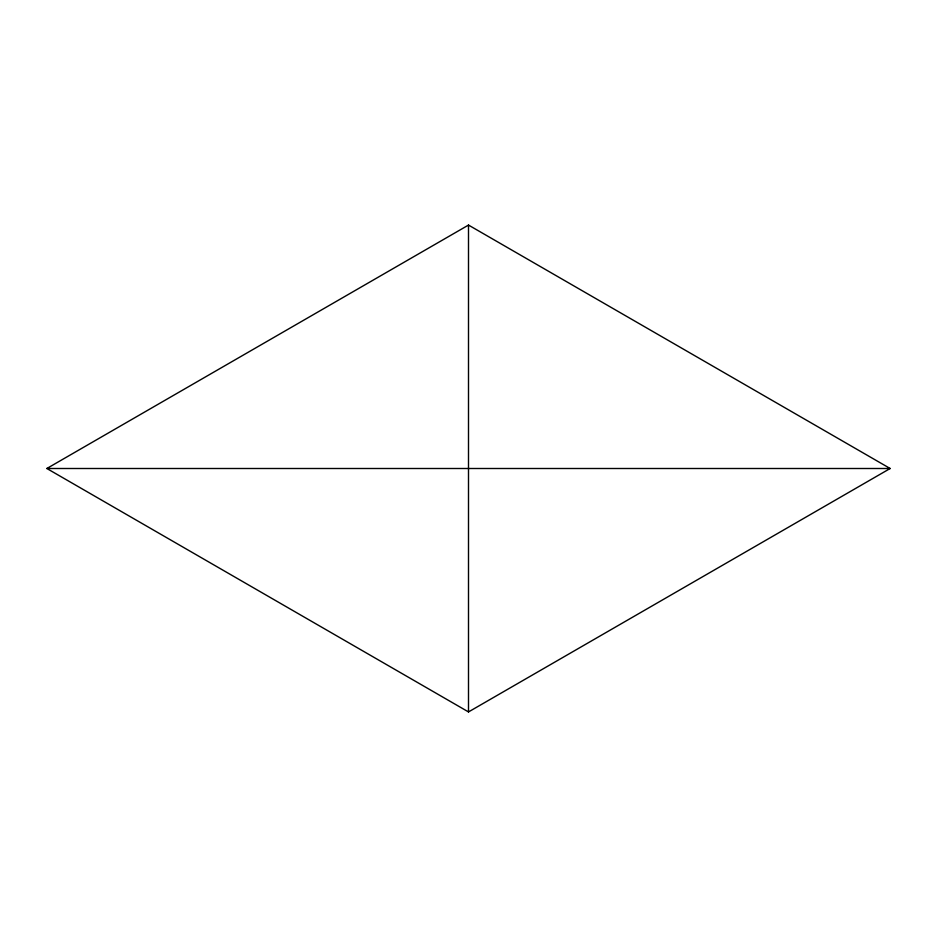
<?xml version="1.0" encoding="UTF-8"?>
<svg xmlns="http://www.w3.org/2000/svg" width="937" height="937" viewBox="0 0 937 937"><rect width="100%" height="100%" fill="white"/><g stroke="black" fill="none" stroke-linecap="round" stroke-linejoin="round"><path stroke-width="1.41" d="M46.85 468.5L468.5 225.067L890.15 468.5L468.5 711.933L46.85 468.5L890.15 468.5M468.5 225.067L468.5 711.933"/></g></svg>
